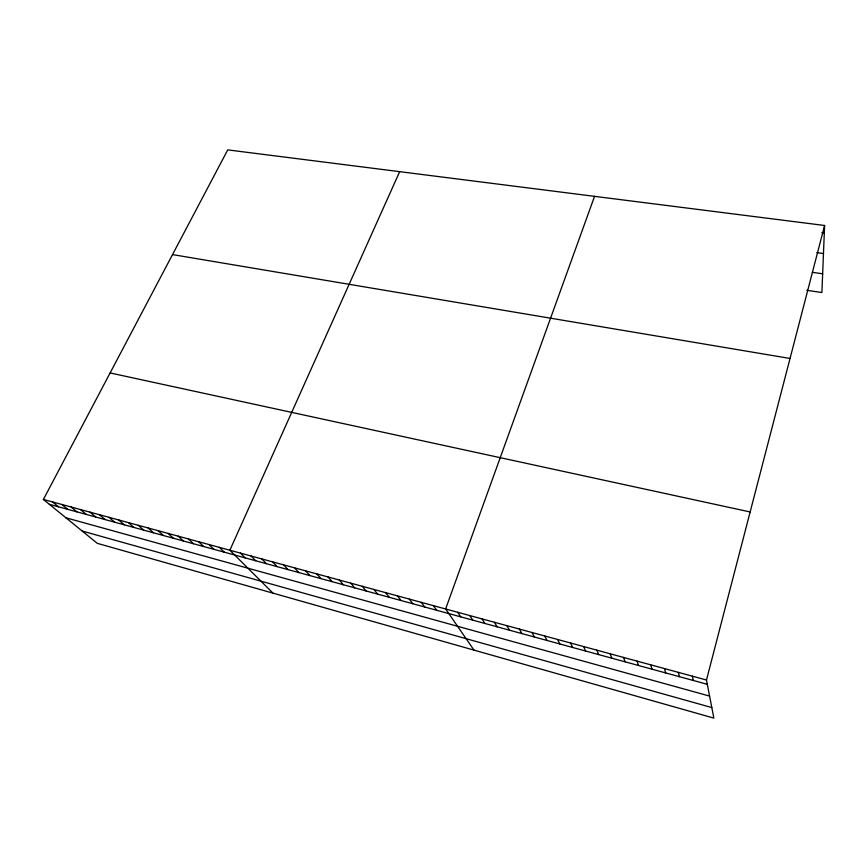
<?xml version="1.0" encoding="UTF-8"?>
<svg xmlns="http://www.w3.org/2000/svg" width="868" height="868" viewBox="0 0 868 868"><rect width="100%" height="100%" fill="white"/><g stroke="black" fill="none" stroke-linecap="round" stroke-linejoin="round"><path stroke-width="1.3" d="M824.6 225.485L706.476 680.013L713.854 718.118L97.292 543.335L43.4 499.458L227.742 149.882L824.6 225.485L821.898 292.527L806.773 290.313M594.547 196.342L445.62 608.978L474.015 650.132M399.66 171.658L229.868 550.236L272.997 593.148M821.855 232.624L824.296 232.939M816.853 252.653L823.472 253.543M812.318 272.324L822.658 273.789M172.515 254.595L790.043 358.473M110.117 372.936L750.147 511.968M43.4 499.458L706.476 680.013M49.367 504.319L707.301 684.31M65.903 517.784L709.59 696.093M82.178 531.032L711.814 707.572M52.579 501.954L58.503 506.814M61.823 504.471L67.693 509.332M71.143 507.01L76.948 511.86M80.518 509.559L86.279 514.42M89.968 512.142L95.675 516.981M99.484 514.735L105.136 519.574M109.075 517.339L114.663 522.178M118.732 519.975L124.265 524.804M128.464 522.623L133.932 527.451M138.262 525.292L143.676 530.12M148.146 527.983L153.484 532.8M158.095 530.684L163.368 535.502M168.11 533.419L173.329 538.225M178.211 536.164L183.365 540.97M188.389 538.941L193.466 543.737M198.642 541.73L203.654 546.525M208.971 544.54L213.908 549.336M219.376 547.372L224.248 552.156M240.436 553.111L245.167 557.885M251.08 556.008L255.734 560.771M261.821 558.927L266.4 563.69M272.639 561.878L277.142 566.63M283.532 564.851L287.959 569.592M294.523 567.835L298.863 572.576M305.59 570.851L309.865 575.582M316.755 573.889L320.943 578.609M328.006 576.96L332.108 581.668M339.345 580.041L343.359 584.75M350.781 583.155L354.708 587.853M362.292 586.291L366.133 590.978M373.913 589.459L377.667 594.124M385.62 592.649L389.276 597.303M397.425 595.86L400.994 600.515M409.327 599.104L412.799 603.737M421.327 602.37L424.702 606.992M433.425 605.658L436.702 610.28M457.653 612.255L460.734 616.855M469.783 615.564L472.767 620.143M482.022 618.895L484.897 623.463M494.359 622.258L497.125 626.815M506.793 625.644L509.462 630.179M519.335 629.05L521.885 633.586M531.976 632.501L534.428 637.014M544.724 635.973L547.057 640.465M557.582 639.466L559.806 643.958M570.547 643.004L572.652 647.474M583.621 646.562L585.607 651.011M596.804 650.154L598.67 654.591M610.106 653.767L611.853 658.194M623.517 657.423L625.144 661.828M637.047 661.112L638.544 665.496M650.685 664.823L652.063 669.195M664.454 668.577L665.691 672.928M678.342 672.353L679.438 676.682M692.338 676.161L693.315 680.479"/></g></svg>
